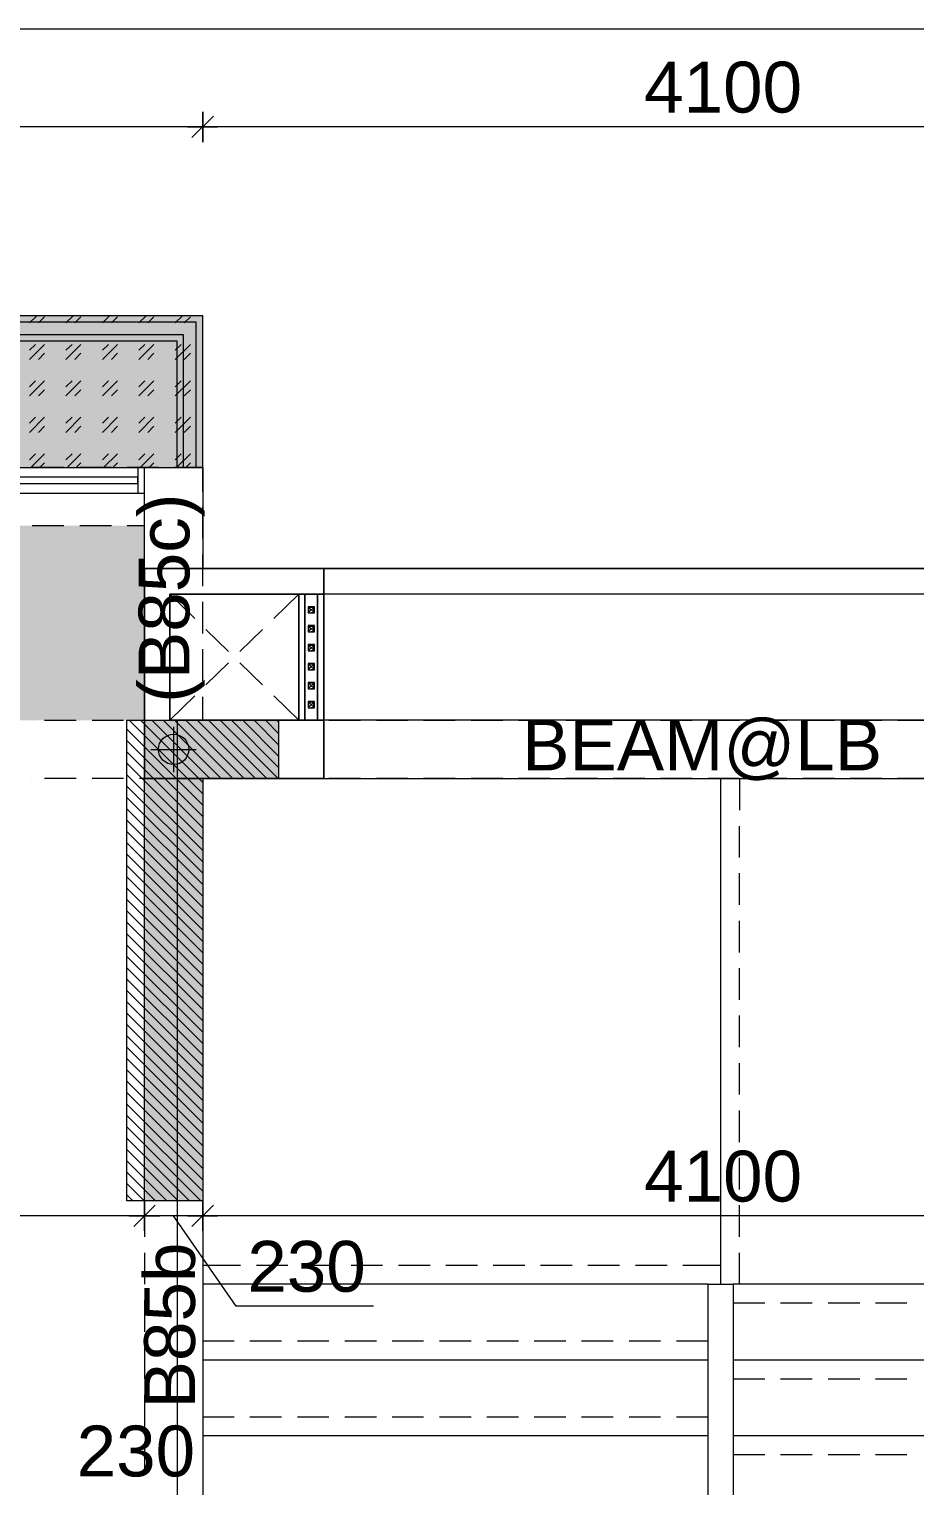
# Model space of a CAD drawing. Header units: millimetres. Extents: x -1303 to 98744, y -1303 to 90097.
# Drawn here: x 55207 to 58712, y 34265 to 40026 of the extents above; entities that cross this region are included whole.
import ezdxf

# ---------------------------------------------------------------- set-up
doc = ezdxf.new("R2010")
doc.units = ezdxf.units.MM
doc.layers.add('PDF_Geometry', color=7, linetype='Continuous')
doc.layers.add('PDF_Text', color=7, linetype='Continuous')
doc.layers.add('PDF_Solid Fills', color=192, linetype='Continuous', true_color=0xc2c0c0c0)
doc.styles.add('PDF ArialMT', font='arial.ttf')

msp = doc.modelspace()

# ---------------------------------------------------------------- hatches: boundary and pattern name
at = {"layer": 'PDF_Solid Fills', "true_color": 0x0000b2}
h = msp.add_hatch(color=254, dxfattribs=at)
h.paths.add_polyline_path([(75224.26012, 16872.72168), (74624.31541, 16872.72168), (74624.31541, 25187.75188), (75224.26012, 25187.75188)], flags=0)
h.paths.add_polyline_path([(74624.31541, 38292.73421), (74624.31541, 29377.68079), (75224.26012, 29377.68079), (75224.26012, 38892.67479), (59994.31175, 38892.67479), (59994.31175, 38292.73421)], flags=0)
h.paths.add_polyline_path([(26734.27358, 38892.67479), (26734.27358, 38292.73421), (55894.25843, 38292.73421), (55894.25843, 38892.67479)], flags=0)
at = {"layer": 'PDF_Solid Fills'}
msp.add_hatch(color=256, dxfattribs=at).paths.add_polyline_path([(55894.25843, 35392.73147), (55664.23361, 35392.73147), (55664.23361, 37292.74923), (56194.2721, 37292.74923), (56194.2721, 37062.72855), (55894.25843, 37062.72855)])

# ---------------------------------------------------------------- linework, layer by layer
at = {"layer": 'PDF_Geometry', "color": 222, "lineweight": 0, "true_color": 0xb8008a}
for points in [[(75204.2019, 40026.20351), (26753.73881, 40026.20351)], [(55873.94815, 39639.44447), (26753.73881, 39639.44447)], [(59974.25354, 39639.44447), (55913.72159, 39639.44447)]]:
    msp.add_lwpolyline(points, dxfattribs=at)
for points in [[(55894.25843, 39699.53232), (55894.25843, 39579.36073)], [(55834.17056, 39639.44447), (55953.49917, 39639.44447)], [(55851.09649, 39597.12965), (55936.57324, 39681.75928)]]:
    msp.add_lwpolyline(points, close=True, dxfattribs=at)
at = {"layer": 'PDF_Geometry', "lineweight": 0}
for points in [[(55894.25843, 39639.44447), (55894.25843, 39639.44447)], [(55894.25843, 39639.44447), (55894.25843, 39639.44447)], [(55894.25843, 39547.19899), (55894.25843, 39547.19899)], [(55894.25843, 39547.19899), (55894.25843, 39547.19899)], [(55894.25843, 39484.5739), (55894.25843, 39484.5739)], [(55894.25843, 39484.5739), (55894.25843, 39484.5739)], [(55894.25843, 39421.94881), (55894.25843, 39421.94881)], [(55894.25843, 39421.94881), (55894.25843, 39421.94881)], [(55894.25843, 39360.1667), (55894.25843, 39360.1667)], [(55894.25843, 39360.1667), (55894.25843, 39360.1667)], [(55894.25843, 39297.5416), (55894.25843, 39297.5416)], [(55894.25843, 39297.5416), (55894.25843, 39297.5416)], [(55894.25843, 39234.9165), (55894.25843, 39234.9165)], [(55894.25843, 39234.9165), (55894.25843, 39234.9165)], [(55894.25843, 39172.29141), (55894.25843, 39172.29141)], [(55894.25843, 39172.29141), (55894.25843, 39172.29141)], [(55894.25843, 39109.66631), (55894.25843, 39109.66631)], [(55894.25843, 39109.66631), (55894.25843, 39109.66631)], [(55894.25843, 39047.03708), (55894.25843, 39047.03708)], [(55894.25843, 39047.03708), (55894.25843, 39047.03708)], [(55894.25843, 38984.41198), (55894.25843, 38984.41198)], [(55894.25843, 38984.41198), (55894.25843, 38984.41198)], [(55208.75846, 38864.24039), (55237.5317, 38892.16652)], [(55345.01298, 38892.16652), (55219.75866, 38892.16652)], [(55245.14754, 38864.24039), (55268.84632, 38887.93504)], [(55352.62882, 38864.24039), (55381.40206, 38892.16652)], [(55389.01791, 38864.24039), (55412.71668, 38887.93504)], [(55532.88827, 38892.16652), (55407.63808, 38892.16652)], [(55497.34631, 38864.24039), (55525.27243, 38892.16652)], [(55533.73539, 38864.24039), (55557.43417, 38887.93504)], [(55719.92057, 38892.16652), (55595.5175, 38892.16652)], [(55641.21668, 38864.24039), (55669.98992, 38892.16652)], [(55677.60576, 38864.24039), (55701.30453, 38887.93504)], [(55894.25843, 38810.92125), (55894.25843, 38892.16652), (55782.54567, 38892.16652)], [(55785.93416, 38864.24039), (55813.86028, 38892.16652)], [(55821.47612, 38864.24039), (55846.01789, 38887.93504)], [(55894.25843, 38892.16652), (55894.25843, 38892.16652)], [(55894.25843, 38892.16652), (55894.25843, 38892.16652)], [(55208.75846, 38719.52291), (55268.84632, 38779.61076)], [(55208.75846, 38755.91199), (55232.4531, 38779.61076)], [(55352.62882, 38719.52291), (55412.71668, 38779.61076)], [(55352.62882, 38755.91199), (55377.17058, 38779.61076)], [(55497.34631, 38719.52291), (55557.43417, 38779.61076)], [(55497.34631, 38755.91199), (55521.04095, 38779.61076)], [(55641.21668, 38719.52291), (55701.30453, 38779.61076)], [(55641.21668, 38755.91199), (55665.75844, 38779.61076)], [(55785.93416, 38719.52291), (55846.01789, 38779.61076)], [(55785.93416, 38755.91199), (55809.6288, 38779.61076)], [(55245.14754, 38719.52291), (55268.84632, 38744.06467)], [(55389.01791, 38719.52291), (55412.71668, 38744.06467)], [(55533.73539, 38719.52291), (55557.43417, 38744.06467)], [(55677.60576, 38719.52291), (55701.30453, 38744.06467)], [(55821.47612, 38719.52291), (55846.01789, 38744.06467)], [(55894.25843, 38623.88895), (55894.25843, 38748.29615)], [(55208.75846, 38575.65254), (55268.84632, 38635.7404)], [(55208.75846, 38611.19451), (55232.4531, 38635.7404)], [(55352.62882, 38575.65254), (55412.71668, 38635.7404)], [(55352.62882, 38611.19451), (55377.17058, 38635.7404)], [(55497.34631, 38575.65254), (55557.43417, 38635.7404)], [(55497.34631, 38611.19451), (55521.04095, 38635.7404)], [(55641.21668, 38575.65254), (55701.30453, 38635.7404)], [(55641.21668, 38611.19451), (55665.75844, 38635.7404)], [(55785.93416, 38575.65254), (55846.01789, 38635.7404)], [(55785.93416, 38611.19451), (55809.6288, 38635.7404)], [(55245.14754, 38575.65254), (55268.84632, 38599.34718)], [(55389.01791, 38575.65254), (55412.71668, 38599.34718)], [(55533.73539, 38575.65254), (55557.43417, 38599.34718)], [(55677.60576, 38575.65254), (55701.30453, 38599.34718)], [(55821.47612, 38575.65254), (55846.01789, 38599.34718)], [(55894.25843, 38436.01366), (55894.25843, 38561.26385)], [(55208.75846, 38430.93505), (55268.84632, 38491.02292)], [(55208.75846, 38467.32414), (55232.4531, 38491.02292)], [(55352.62882, 38430.93505), (55412.71668, 38491.02292)], [(55352.62882, 38467.32414), (55377.17058, 38491.02292)], [(55497.34631, 38430.93505), (55557.43417, 38491.02292)], [(55497.34631, 38467.32414), (55521.04095, 38491.02292)], [(55641.21668, 38430.93505), (55701.30453, 38491.02292)], [(55641.21668, 38467.32414), (55665.75844, 38491.02292)], [(55785.93416, 38430.93505), (55846.01789, 38491.02292)], [(55785.93416, 38467.32414), (55809.6288, 38491.02292)], [(55245.14754, 38430.93505), (55268.84632, 38455.47682)], [(55389.01791, 38430.93505), (55412.71668, 38455.47682)], [(55533.73539, 38430.93505), (55557.43417, 38455.47682)], [(55677.60576, 38430.93505), (55701.30453, 38455.47682)], [(55821.47612, 38430.93505), (55846.01789, 38455.47682)], [(55894.25843, 38292.1433), (55894.25843, 38373.38856)], [(55208.75846, 38322.61078), (55232.4531, 38347.15255)], [(55213.83706, 38292.1433), (55268.84632, 38347.15255)], [(55352.62882, 38322.61078), (55377.17058, 38347.15255)], [(55358.55454, 38292.1433), (55412.71668, 38347.15255)], [(55497.34631, 38322.61078), (55521.04095, 38347.15255)], [(55502.42491, 38292.1433), (55557.43417, 38347.15255)], [(55641.21668, 38322.61078), (55665.75844, 38347.15255)], [(55647.13827, 38292.1433), (55701.30453, 38347.15255)], [(55785.93416, 38322.61078), (55809.6288, 38347.15255)], [(55791.00863, 38292.1433), (55846.01789, 38347.15255)], [(55250.22614, 38292.1433), (55268.84632, 38310.75933)], [(55394.09651, 38292.1433), (55412.71668, 38310.75933)], [(55538.814, 38292.1433), (55557.43417, 38310.75933)], [(55682.68436, 38292.1433), (55701.30453, 38310.75933)], [(55827.40185, 38292.1433), (55846.01789, 38310.75933)], [(55219.75866, 38061.94905), (55219.75866, 38061.94905)], [(55282.38788, 38061.94905), (55282.38788, 38061.94905)], [(55345.01298, 38061.94905), (55345.01298, 38061.94905)], [(55407.63808, 38061.94905), (55407.63808, 38061.94905)], [(55470.26317, 38061.94905), (55470.26317, 38061.94905)], [(55532.04528, 38061.94905), (55532.04528, 38061.94905)], [(55594.67038, 38061.94905), (55594.67038, 38061.94905)], [(55664.06419, 38061.94905), (55664.06419, 38061.94905)], [(55219.75866, 37292.66658), (55219.75866, 37292.66658)], [(55219.75866, 37292.66658), (55219.75866, 37292.66658)], [(55282.38788, 37292.66658), (55282.38788, 37292.66658)], [(55282.38788, 37292.66658), (55282.38788, 37292.66658)], [(55345.01298, 37292.66658), (55345.01298, 37292.66658)], [(55345.01298, 37292.66658), (55345.01298, 37292.66658)], [(55407.63808, 37292.66658), (55407.63808, 37292.66658)], [(55407.63808, 37292.66658), (55407.63808, 37292.66658)], [(55470.26317, 37292.66658), (55470.26317, 37292.66658)], [(55470.26317, 37292.66658), (55470.26317, 37292.66658)], [(55532.04528, 37292.66658), (55532.04528, 37292.66658)], [(55532.04528, 37292.66658), (55532.04528, 37292.66658)], [(55594.67038, 37292.66658), (55594.67038, 37292.66658)], [(55594.67038, 37292.66658), (55594.67038, 37292.66658)], [(55603.98046, 37292.66658), (55894.25843, 37002.38861)], [(55648.83251, 37292.66658), (55894.25843, 37047.24066)], [(55664.06419, 37292.66658), (55664.06419, 37292.66658)], [(55664.06419, 37292.66658), (55664.06419, 37292.66658)], [(55693.68456, 37292.66658), (55923.03167, 37062.47235)], [(55738.54075, 37292.66658), (55967.88785, 37062.47235)], [(55783.39279, 37292.66658), (56013.58703, 37062.47235)], [(55828.24897, 37292.66658), (56058.43907, 37062.47235)], [(55873.10102, 37292.66658), (56103.29526, 37062.47235)], [(55917.95307, 37292.66658), (56148.14731, 37062.47235)], [(55962.80925, 37292.66658), (56192.99936, 37062.47235)], [(56007.6613, 37292.66658), (56193.84648, 37106.4814)], [(56052.51748, 37292.66658), (56193.84648, 37151.33345)], [(56097.36953, 37292.66658), (56193.84648, 37196.18964)], [(56142.22158, 37292.66658), (56193.84648, 37241.04168)], [(56187.07776, 37292.66658), (56193.84648, 37285.89786)], [(55593.82326, 37257.12049), (55894.25843, 36957.53243)], [(55593.82326, 37212.26844), (55894.25843, 36911.83326)], [(55593.82326, 37167.41638), (55894.25843, 36866.98121)], [(55593.82326, 37122.5602), (55894.25843, 36822.12503)], [(55216.37429, 37062.47235), (55216.37429, 37062.47235)], [(55216.37429, 37062.47235), (55216.37429, 37062.47235)], [(55278.9994, 37062.47235), (55278.9994, 37062.47235)], [(55278.9994, 37062.47235), (55278.9994, 37062.47235)], [(55340.7815, 37062.47235), (55340.7815, 37062.47235)], [(55340.7815, 37062.47235), (55340.7815, 37062.47235)], [(55403.4066, 37062.47235), (55403.4066, 37062.47235)], [(55403.4066, 37062.47235), (55403.4066, 37062.47235)], [(55466.03169, 37062.47235), (55466.03169, 37062.47235)], [(55466.03169, 37062.47235), (55466.03169, 37062.47235)], [(55528.65679, 37062.47235), (55528.65679, 37062.47235)], [(55528.65679, 37062.47235), (55528.65679, 37062.47235)], [(55593.82326, 37077.70816), (55894.25843, 36777.27299)], [(55593.82326, 37062.47235), (55593.82326, 37062.47235)], [(55593.82326, 37062.47235), (55593.82326, 37062.47235)], [(55593.82326, 37032.85198), (55894.25843, 36732.4168)], [(55593.82326, 36987.99993), (55894.25843, 36687.56475)], [(55593.82326, 36943.14787), (55894.25843, 36642.7127)], [(55593.82326, 36898.29169), (55894.25843, 36597.85652)], [(55593.82326, 36852.59252), (55894.25843, 36553.00448)], [(55593.82326, 36807.74047), (55894.25843, 36508.1483)], [(55593.82326, 36762.88429), (55894.25843, 36463.29624)], [(55593.82326, 36718.03225), (55894.25843, 36418.44419)], [(55593.82326, 36673.17607), (55894.25843, 36373.58801)], [(55593.82326, 36628.32401), (55894.25843, 36328.73597)], [(55593.82326, 36583.47196), (55894.25843, 36283.87979)], [(55593.82326, 36538.61578), (55894.25843, 36239.02773)], [(55593.82326, 36493.76374), (55894.25843, 36194.17568)], [(55593.82326, 36448.90756), (55894.25843, 36148.47238)], [(55593.82326, 36404.05551), (55894.25843, 36103.62033)], [(55593.82326, 36359.20345), (55894.25843, 36058.76828)], [(55593.82326, 36314.34727), (55894.25843, 36013.9121)], [(55593.82326, 36269.49523), (55894.25843, 35969.06006)], [(55593.82326, 36224.63905), (55894.25843, 35924.20387)], [(55593.82326, 36179.787), (55894.25843, 35879.35182)], [(55593.82326, 36134.93494), (55894.25843, 35834.49977)], [(55593.82326, 36090.07876), (55894.25843, 35789.64359)], [(55593.82326, 36044.37959), (55894.25843, 35744.79155)], [(55593.82326, 35999.52754), (55894.25843, 35699.93536)], [(55593.82326, 35954.67136), (55894.25843, 35655.08331)], [(55593.82326, 35909.81932), (55894.25843, 35610.23126)], [(55593.82326, 35864.96314), (55894.25843, 35565.37508)], [(55593.82326, 35820.11108), (55894.25843, 35520.52304)], [(55593.82326, 35775.25903), (55894.25843, 35475.66686)], [(55593.82326, 35730.40285), (55894.25843, 35430.8148)], [(55593.82326, 35685.55081), (55887.48971, 35391.88435)], [(55593.82326, 35640.69463), (55842.63353, 35391.88435)], [(55593.82326, 35595.84257), (55796.93436, 35391.88435)], [(55593.82326, 35550.99052), (55752.08231, 35391.88435)], [(55593.82326, 35506.13434), (55707.22612, 35391.88435)], [(55593.82326, 35461.2823), (55662.37408, 35391.88435)], [(55593.82326, 35416.42612), (55617.5179, 35391.88435)]]:
    msp.add_lwpolyline(points, dxfattribs=at)
at = {"layer": 'PDF_Geometry', "color": 9, "lineweight": 0, "true_color": 0xc0c0c0}
for points in [[(55894.25843, 38292.1433), (55894.25843, 38892.16652), (26734.27358, 38892.16652), (26734.27358, 38291.29617)], [(55868.86954, 38292.1433), (55868.86954, 38867.62475), (26758.81742, 38867.62475), (26758.81742, 38291.29617)], [(55818.93889, 38292.1433), (55818.93889, 38817.6941), (26808.74807, 38817.6941), (26808.74807, 38291.29617)], [(55793.55, 38292.1433), (55793.55, 38792.30521), (26834.13696, 38792.30521), (26834.13696, 38291.29617)], [(55664.06419, 37892.6898), (56374.11006, 37892.6898), (55664.06419, 37892.6898), (55664.06419, 37062.47235), (56374.11006, 37062.47235), (56374.11006, 37292.66658), (55763.92963, 37292.66658), (55763.92963, 37791.98138), (55763.92963, 37292.66658), (56374.11006, 37292.66658), (56374.11006, 37062.47235), (55664.06419, 37062.47235), (55664.06419, 37892.6898), (55664.06419, 38292.1433), (55894.25843, 38292.1433), (55894.25843, 37892.6898)], [(59513.86919, 37791.98138), (60124.0455, 37791.98138), (60025.03131, 37695.50443), (60124.0455, 37791.98138), (59513.86919, 37791.98138), (56374.11006, 37791.98138)], [(55793.55, 37292.66658), (55793.55, 32112.48633)], [(55894.25843, 37062.47235), (55894.25843, 32112.48633), (55193.52677, 32112.48633), (55193.52677, 33342.15521), (55793.55, 33342.15521)], [(57943.98963, 35062.67593), (57943.98963, 37062.47235), (58018.46205, 37062.47235), (58018.46205, 36937.22215)], [(57943.98963, 37062.47235), (58018.46205, 37062.47235)], [(58018.46205, 36750.18985), (58018.46205, 36874.59706)], [(58018.46205, 36562.31456), (58018.46205, 36687.56475)], [(58018.46205, 36374.43514), (58018.46205, 36499.68533)], [(58018.46205, 36187.40283), (58018.46205, 36312.65716)], [(58018.46205, 35999.52754), (58018.46205, 36124.77774)], [(58018.46205, 35812.49525), (58018.46205, 35936.89832)], [(58018.46205, 35624.61582), (58018.46205, 35749.87014)], [(58018.46205, 35437.58352), (58018.46205, 35561.99072)], [(58018.46205, 35249.70823), (58018.46205, 35374.95842)], [(58018.46205, 35062.67593), (58018.46205, 35187.08313)], [(56044.05452, 35137.14835), (55894.25843, 35137.14835)], [(56231.08269, 35137.14835), (56106.67962, 35137.14835)], [(56418.96211, 35137.14835), (56293.71191, 35137.14835)], [(56605.99441, 35137.14835), (56481.5872, 35137.14835)], [(56793.8697, 35137.14835), (56668.61951, 35137.14835)], [(56981.74913, 35137.14835), (56856.49893, 35137.14835)], [(57168.78143, 35137.14835), (57043.5271, 35137.14835)], [(57356.65672, 35137.14835), (57231.40652, 35137.14835)], [(57543.68901, 35137.14835), (57418.43883, 35137.14835)], [(57731.56844, 35137.14835), (57606.31412, 35137.14835)], [(57943.98963, 35137.14835), (57794.19354, 35137.14835)], [(57894.05485, 35062.67593), (55894.25843, 35062.67593)], [(59993.71669, 35062.67593), (57993.92028, 35062.67593)], [(58119.17047, 34987.35639), (57993.92028, 34987.35639)], [(58306.20278, 34987.35639), (58180.95258, 34987.35639)], [(58494.0822, 34987.35639), (58368.82787, 34987.35639)], [(58681.11037, 34987.35639), (58556.7073, 34987.35639)], [(56018.66563, 34837.56029), (55894.25843, 34837.56029)], [(56206.54092, 34837.56029), (56081.29073, 34837.56029)], [(56393.57322, 34837.56029), (56269.16602, 34837.56029)], [(56581.45264, 34837.56029), (56456.19832, 34837.56029)], [(56768.48082, 34837.56029), (56644.07775, 34837.56029)], [(56956.36024, 34837.56029), (56831.11004, 34837.56029)], [(57144.23966, 34837.56029), (57018.98533, 34837.56029)], [(57331.26783, 34837.56029), (57206.01763, 34837.56029)], [(57519.14725, 34837.56029), (57393.89706, 34837.56029)], [(57706.17956, 34837.56029), (57581.77235, 34837.56029)], [(57894.05485, 34837.56029), (57768.80465, 34837.56029)], [(57894.05485, 34762.24076), (55894.25843, 34762.24076)], [(59993.71669, 34762.24076), (57993.92028, 34762.24076)], [(58119.17047, 34686.92122), (57993.92028, 34686.92122)], [(58306.20278, 34686.92122), (58180.95258, 34686.92122)], [(58494.0822, 34686.92122), (58368.82787, 34686.92122)], [(58681.11037, 34686.92122), (58556.7073, 34686.92122)], [(56018.66563, 34537.12512), (55894.25843, 34537.12512)], [(56206.54092, 34537.12512), (56081.29073, 34537.12512)], [(56393.57322, 34537.12512), (56269.16602, 34537.12512)], [(56581.45264, 34537.12512), (56456.19832, 34537.12512)], [(56768.48082, 34537.12512), (56644.07775, 34537.12512)], [(56956.36024, 34537.12512), (56831.11004, 34537.12512)], [(57144.23966, 34537.12512), (57018.98533, 34537.12512)], [(57331.26783, 34537.12512), (57206.01763, 34537.12512)], [(57519.14725, 34537.12512), (57393.89706, 34537.12512)], [(57706.17956, 34537.12512), (57581.77235, 34537.12512)], [(57894.05485, 34537.12512), (57768.80465, 34537.12512)], [(57894.05485, 34462.65271), (55894.25843, 34462.65271)], [(59993.71669, 34462.65271), (57993.92028, 34462.65271)], [(58119.17047, 34387.33316), (57993.92028, 34387.33316)], [(58306.20278, 34387.33316), (58180.95258, 34387.33316)], [(58494.0822, 34387.33316), (58368.82787, 34387.33316)], [(58681.11037, 34387.33316), (58556.7073, 34387.33316)]]:
    msp.add_lwpolyline(points, dxfattribs=at)
for points in [[(46374.2726, 38191.43486), (55664.06626, 38191.43486), (55664.06626, 38291.29782), (46374.2726, 38291.29782)], [(46399.66149, 38228.67108), (55637.83129, 38228.67108), (55637.83129, 38254.90626), (46399.66149, 38254.90626)], [(55637.83231, 38191.43486), (55664.0675, 38191.43486), (55664.0675, 38291.29782), (55637.83231, 38291.29782)], [(59513.86919, 37892.6898), (59513.86919, 37791.98138), (59513.86919, 37292.66658), (59513.86919, 37791.98138), (59513.86919, 37892.6898), (56374.11006, 37892.6898), (56374.11006, 37791.98138), (56374.11006, 37892.6898), (59513.86919, 37892.6898), (60223.91094, 37892.6898), (60223.91094, 37062.47235), (60223.91094, 37892.6898)], [(55763.92963, 37791.98138), (56374.11006, 37791.98138), (56374.11006, 37292.66658), (56374.11006, 37791.98138), (55763.92963, 37791.98138), (55862.94382, 37695.50443)], [(56274.24462, 37292.66658), (56175.23044, 37389.14353), (56274.24462, 37292.66658), (56274.24462, 37791.98138), (56175.23044, 37695.50443), (56274.24462, 37791.98138)], [(56298.78639, 37791.98138), (56298.78639, 37292.66658)], [(56311.48084, 37717.50895), (56336.86972, 37717.50895), (56336.86972, 37742.05073), (56311.48084, 37742.05073), (56311.48084, 37717.50895), (56333.48536, 37720.04619), (56333.48536, 37739.50936), (56314.86932, 37739.50936)], [(56311.48084, 37717.50895), (56336.86972, 37717.50895), (56336.86972, 37742.05073), (56311.48084, 37742.05073), (56311.48084, 37717.50895), (56333.48536, 37720.04619), (56333.48536, 37739.50936), (56314.86932, 37739.50936)], [(56333.48536, 37720.04619), (56314.86932, 37739.50936)], [(56333.48536, 37739.50936), (56314.86932, 37720.04619)], [(56348.72117, 37791.98138), (56348.72117, 37292.66658)], [(55996.66111, 37564.32851), (55906.95287, 37651.49537)], [(56041.51315, 37564.32851), (56130.37426, 37651.49537)], [(56311.48084, 37642.18529), (56336.86972, 37642.18529), (56336.86972, 37667.57417), (56311.48084, 37667.57417), (56311.48084, 37642.18529), (56333.48536, 37645.57377), (56333.48536, 37664.18981), (56314.86932, 37664.18981)], [(56311.48084, 37642.18529), (56336.86972, 37642.18529), (56336.86972, 37667.57417), (56311.48084, 37667.57417), (56311.48084, 37642.18529), (56333.48536, 37645.57377), (56333.48536, 37664.18981), (56314.86932, 37664.18981)], [(56333.48536, 37645.57377), (56314.86932, 37664.18981)], [(56333.48536, 37664.18981), (56314.86932, 37645.57377)], [(56311.48084, 37566.86574), (56336.86972, 37566.86574), (56336.86972, 37592.25463), (56311.48084, 37592.25463), (56311.48084, 37566.86574), (56333.48536, 37570.2501), (56333.48536, 37588.87027), (56314.86932, 37588.87027)], [(56311.48084, 37566.86574), (56336.86972, 37566.86574), (56336.86972, 37592.25463), (56311.48084, 37592.25463), (56311.48084, 37566.86574), (56333.48536, 37570.2501), (56333.48536, 37588.87027), (56314.86932, 37588.87027)], [(56333.48536, 37570.2501), (56314.86932, 37588.87027)], [(56333.48536, 37588.87027), (56314.86932, 37570.2501)], [(55906.95287, 37433.15259), (55996.66111, 37520.31945)], [(56130.37426, 37433.15259), (56041.51315, 37520.31945)], [(56311.48084, 37492.39333), (56336.86972, 37492.39333), (56336.86972, 37516.93509), (56311.48084, 37516.93509), (56311.48084, 37492.39333), (56333.48536, 37494.93056), (56333.48536, 37514.39785), (56314.86932, 37514.39785)], [(56311.48084, 37492.39333), (56336.86972, 37492.39333), (56336.86972, 37516.93509), (56311.48084, 37516.93509), (56311.48084, 37492.39333), (56333.48536, 37494.93056), (56333.48536, 37514.39785), (56314.86932, 37514.39785)], [(56333.48536, 37494.93056), (56314.86932, 37514.39785)], [(56333.48536, 37514.39785), (56314.86932, 37494.93056)], [(56311.48084, 37417.07378), (56336.86972, 37417.07378), (56336.86972, 37442.46267), (56311.48084, 37442.46267), (56311.48084, 37417.07378), (56333.48536, 37420.45815), (56333.48536, 37439.07418), (56314.86932, 37439.07418)], [(56311.48084, 37417.07378), (56336.86972, 37417.07378), (56336.86972, 37442.46267), (56311.48084, 37442.46267), (56311.48084, 37417.07378), (56333.48536, 37420.45815), (56333.48536, 37439.07418), (56314.86932, 37439.07418)], [(56333.48536, 37420.45815), (56314.86932, 37439.07418)], [(56333.48536, 37439.07418), (56314.86932, 37420.45815)], [(55763.92963, 37292.66658), (55862.94382, 37389.14353)], [(56311.48084, 37342.59723), (56336.86972, 37342.59723), (56336.86972, 37367.139), (56311.48084, 37367.139), (56311.48084, 37342.59723), (56333.48536, 37345.1386), (56333.48536, 37364.60176), (56314.86932, 37364.60176)], [(56311.48084, 37342.59723), (56336.86972, 37342.59723), (56336.86972, 37367.139), (56311.48084, 37367.139), (56311.48084, 37342.59723), (56333.48536, 37345.1386), (56333.48536, 37364.60176), (56314.86932, 37364.60176)], [(56333.48536, 37345.1386), (56314.86932, 37364.60176)], [(56333.48536, 37364.60176), (56314.86932, 37345.1386)], [(56374.11006, 37062.47235), (59513.86919, 37062.47235), (59513.86919, 37292.66494), (56374.11006, 37292.66494)], [(56374.11006, 37062.47235), (59513.86919, 37062.47235), (59513.86919, 37292.66494), (56374.11006, 37292.66494)], [(57993.92028, 35062.67593), (57993.92028, 32662.5789), (57894.05485, 32662.5789), (57894.05485, 35062.67593)]]:
    msp.add_lwpolyline(points, close=True, dxfattribs=at)
at = {"layer": 'PDF_Geometry', "color": 157, "lineweight": 0, "true_color": 0x3f5f7f}
for points in [[(55345.01298, 38292.1433), (55219.75866, 38292.1433)], [(55532.88827, 38292.1433), (55407.63808, 38292.1433)], [(55719.92057, 38292.1433), (55595.5175, 38292.1433)], [(55894.25843, 38198.20358), (55894.25843, 38292.1433), (55782.54567, 38292.1433)], [(55894.25843, 38011.17128), (55894.25843, 38136.4256)], [(55345.01298, 38061.94905), (55219.75866, 38061.94905)], [(55532.88827, 38061.94905), (55407.63808, 38061.94905)], [(55664.06419, 37990.01387), (55664.06419, 38061.94905), (55595.5175, 38061.94905)], [(55664.06419, 37802.13858), (55664.06419, 37927.38878)], [(55894.25843, 37823.29599), (55894.25843, 37948.54618)], [(55664.06419, 37615.10629), (55664.06419, 37739.50936)], [(55894.25843, 37636.26369), (55894.25843, 37760.66676)], [(55894.25843, 37448.38426), (55894.25843, 37573.63859)], [(55664.06419, 37427.22686), (55664.06419, 37552.48118)], [(55664.06419, 37292.66658), (55664.06419, 37364.60176)], [(55894.25843, 37292.66658), (55894.25843, 37385.75917)], [(55268.84632, 37292.66658), (55394.09651, 37292.66658)], [(55456.72161, 37292.66658), (55581.12881, 37292.66658)], [(55643.75391, 37292.66658), (55769.00823, 37292.66658)], [(55831.63333, 37292.66658), (55956.03641, 37292.66658)], [(56018.66563, 37292.66658), (56143.91583, 37292.66658)], [(56206.54092, 37292.66658), (56330.94813, 37292.66658)], [(56393.57322, 37292.66658), (56518.82342, 37292.66658)], [(56581.45264, 37292.66658), (56706.70284, 37292.66658)], [(56768.48082, 37292.66658), (56893.73514, 37292.66658)], [(56956.36024, 37292.66658), (57081.61043, 37292.66658)], [(57144.23966, 37292.66658), (57268.64273, 37292.66658)], [(57331.26783, 37292.66658), (57456.52216, 37292.66658)], [(57519.14725, 37292.66658), (57643.55445, 37292.66658)], [(57706.17956, 37292.66658), (57831.42974, 37292.66658)], [(57894.05485, 37292.66658), (58018.46205, 37292.66658)], [(58081.08714, 37292.66658), (58206.34147, 37292.66658)], [(58268.96657, 37292.66658), (58394.21676, 37292.66658)], [(58455.99886, 37292.66658), (58581.24906, 37292.66658)], [(58643.87416, 37292.66658), (58769.12848, 37292.66658)], [(55394.09651, 37062.47235), (55268.84632, 37062.47235)], [(55581.12881, 37062.47235), (55456.72161, 37062.47235)], [(55769.00823, 37062.47235), (55643.75391, 37062.47235)], [(55956.03641, 37062.47235), (55831.63333, 37062.47235)], [(56143.91583, 37062.47235), (56018.66563, 37062.47235)], [(56330.94813, 37062.47235), (56206.54092, 37062.47235)], [(56518.82342, 37062.47235), (56393.57322, 37062.47235)], [(56706.70284, 37062.47235), (56581.45264, 37062.47235)], [(56893.73514, 37062.47235), (56768.48082, 37062.47235)], [(57081.61043, 37062.47235), (56956.36024, 37062.47235)], [(57268.64273, 37062.47235), (57144.23966, 37062.47235)], [(57456.52216, 37062.47235), (57331.26783, 37062.47235)], [(57643.55445, 37062.47235), (57519.14725, 37062.47235)], [(57831.42974, 37062.47235), (57706.17956, 37062.47235)], [(58018.46205, 37062.47235), (57894.05485, 37062.47235)], [(58206.34147, 37062.47235), (58081.08714, 37062.47235)], [(58394.21676, 37062.47235), (58268.96657, 37062.47235)], [(58581.24906, 37062.47235), (58455.99886, 37062.47235)], [(58769.12848, 37062.47235), (58643.87416, 37062.47235)], [(55664.06419, 35391.88435), (55664.06419, 35249.70823)], [(55894.25843, 35391.88435), (55894.25843, 35249.70823)], [(55664.06419, 35187.08313), (55664.06419, 35062.67593)], [(55894.25843, 35187.08313), (55894.25843, 35062.67593)], [(55664.06419, 35000.05084), (55664.06419, 34874.79651)], [(55894.25843, 35000.05084), (55894.25843, 34874.79651)], [(55664.06419, 34812.17141), (55664.06419, 34686.92122)], [(55894.25843, 34812.17141), (55894.25843, 34686.92122)], [(55664.06419, 34625.13911), (55664.06419, 34499.88891)], [(55894.25843, 34625.13911), (55894.25843, 34499.88891)], [(55664.06419, 34437.26382), (55664.06419, 34312.00949)], [(55894.25843, 34437.26382), (55894.25843, 34312.00949)]]:
    msp.add_lwpolyline(points, dxfattribs=at)
at = {"layer": 'PDF_Geometry', "color": 5, "lineweight": 0}
for points in [[(55894.25843, 35391.88435), (55593.82326, 35391.88435), (55593.82326, 37292.66658), (56193.84648, 37292.66658), (56193.84648, 37062.47235), (55894.25843, 37062.47235)], [(55894.25843, 35391.88435), (55664.06419, 35391.88435), (55664.06419, 37292.66658), (56193.84648, 37292.66658), (56193.84648, 37062.47235), (55894.25843, 37062.47235)]]:
    msp.add_lwpolyline(points, close=True, dxfattribs=at)
at = {"layer": 'PDF_Geometry', "color": 20, "lineweight": 0, "true_color": 0xff4405}
for points in [[(55779.16131, 37267.27769), (55779.16131, 37087.01824)], [(55688.61009, 37177.56946), (55868.86954, 37177.56946)]]:
    msp.add_lwpolyline(points, dxfattribs=at)
at = {"layer": 'PDF_Geometry', "color": 122, "lineweight": 0, "true_color": 0x00b88a}
for points in [[(55706.37901, 35375.80555), (55621.74938, 35290.32879)], [(55664.06419, 35273.40287), (55664.06419, 35392.73147)], [(55936.57324, 35375.80555), (55851.09649, 35290.32879)], [(55894.25843, 35273.40287), (55894.25843, 35392.73147)], [(55724.15205, 35332.64361), (55603.98046, 35332.64361)], [(55953.49917, 35332.64361), (55834.17056, 35332.64361)]]:
    msp.add_lwpolyline(points, close=True, dxfattribs=at)
at = {"layer": 'PDF_Geometry', "lineweight": 0}
for points in [[(55664.06419, 35332.64361), (55664.06419, 35391.88435)], [(55894.25843, 35332.64361), (55894.25843, 35391.88435)]]:
    msp.add_lwpolyline(points, close=True, dxfattribs=at)
at = {"layer": 'PDF_Geometry', "color": 122, "lineweight": 0, "true_color": 0x00b88a}
for points in [[(55643.75391, 35332.64361), (52488.7631, 35332.64361), (52509.07338, 35332.64361)], [(55873.94815, 35332.64361), (55683.53149, 35332.64361)], [(56570.44831, 34976.35206), (56026.28147, 34976.35206), (55779.16131, 35332.64361)], [(59974.25354, 35332.64361), (55913.72159, 35332.64361)]]:
    msp.add_lwpolyline(points, dxfattribs=at)
at = {"layer": 'PDF_Geometry', "color": 20, "lineweight": 0, "true_color": 0xff4405}
msp.add_circle((55779.29956, 37177.7697), 60.0567, dxfattribs=at)
at = {"layer": 'PDF_Geometry', "color": 7, "lineweight": 0, "true_color": 0xffffff}
msp.add_circle((55779.27859, 37177.70425), 60.03573, dxfattribs=at)
at = {"layer": 'PDF_Solid Fills', "color": 254, "lineweight": 0, "true_color": 0x00007f}
msp.add_solid([(55664.23361, 37292.74923), (55664.23361, 38062.71353), (52469.2958, 37292.74923), (52469.2958, 38062.71353)], dxfattribs=at)

# ---------------------------------------------------------------- texts
at = {"layer": 'PDF_Text', "char_height": 201.084641, "attachment_point": 4, "style": 'PDF ArialMT'}
for s, insert in [('4100', (57641.17577, 39795.47155)), ('4100', (57641.17577, 35488.58335)), ('230', (56070.96474, 35131.89057)), ('230', (55395.56781, 34401.52419))]:
    msp.add_mtext(s, dxfattribs=dict(at, insert=insert))
at = {"layer": 'PDF_Text', "color": 6, "char_height": 201.084641, "attachment_point": 4, "rotation": 90, "style": 'PDF ArialMT'}
for s, insert in [('(B85c)', (55771.4357, 37362.08354)), ('B85b', (55764.77209, 34571.32476))]:
    msp.add_mtext(s, dxfattribs=dict(at, insert=insert))
at = {"layer": 'PDF_Text', "color": 6, "insert": (57158.27464, 37174.92335), "char_height": 201.084641, "attachment_point": 4, "style": 'PDF ArialMT'}
msp.add_mtext('BEAM@LB', dxfattribs=at)

doc.saveas('drawing.dxf')
